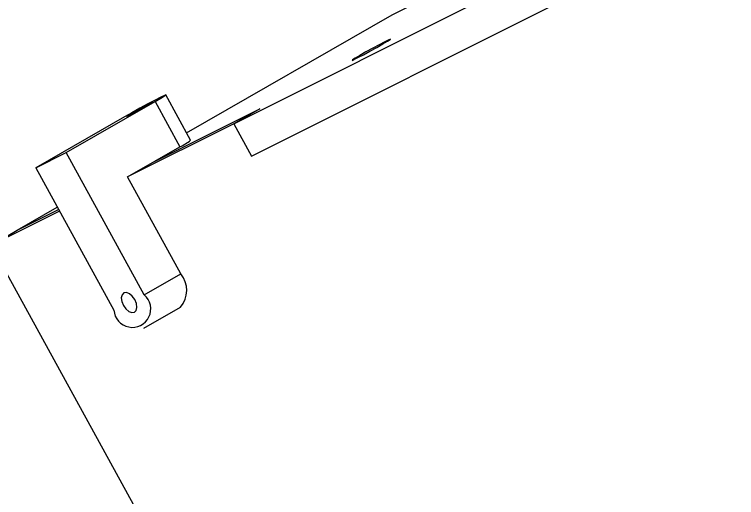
# Model space of a CAD drawing. Header units: millimetres. Extents: x -551930 to 36223, y -1733730 to 8014.
# Drawn here: x -551624.87 to -551613.87, y -1733685.26 to -1733677.89 of the extents above; entities that cross this region are included whole.
import ezdxf

# ---------------------------------------------------------------- set-up
doc = ezdxf.new("R2010")
doc.units = ezdxf.units.MM
doc.layers.get('0').update_dxf_attribs({"lineweight": 35})

msp = doc.modelspace()

# ---------------------------------------------------------------- linework, layer by layer
at = {"color": 7, "linetype": 'Continuous', "lineweight": 25}
for p, q in [((-551621.531, -1733679.559), (-551614.137, -1733675.856)), ((-551621.261, -1733680.052), (-551613.866, -1733676.349)), ((-551619.117, -1733677.9), (-551618.082, -1733677.382)), ((-551622.249, -1733679.699), (-551619.117, -1733677.9)), ((-551622.188, -1733679.81), (-551622.567, -1733679.12)), ((-551624.085, -1733679.999), (-551622.73, -1733679.221)), ((-551622.73, -1733679.221), (-551622.351, -1733679.911)), ((-551622.749, -1733680.14), (-551621.133, -1733679.33)), ((-551621.133, -1733679.33), (-551621.531, -1733679.559)), ((-551623.194, -1733679.453), (-551624.549, -1733680.232)), ((-551621.531, -1733679.559), (-551623.148, -1733680.369)), ((-551621.531, -1733679.559), (-551621.261, -1733680.052)), ((-551624.549, -1733680.232), (-551624.085, -1733679.999)), ((-551622.894, -1733682.168), (-551624.085, -1733679.999)), ((-551623.148, -1733680.369), (-551622.351, -1733679.911)), ((-551624.549, -1733680.232), (-551623.358, -1733682.4)), ((-551622.336, -1733681.847), (-551623.148, -1733680.369)), ((-551624.188, -1733680.889), (-551625.229, -1733681.411)), ((-551624.83, -1733681.181), (-551624.22, -1733680.831)), ((-551624.83, -1733681.181), (-551624.201, -1733680.866)), ((-551625.229, -1733681.411), (-551624.83, -1733681.181)), ((-551614.953, -1733700.113), (-551625.229, -1733681.411)), ((-551622.894, -1733682.168), (-551622.336, -1733681.847)), ((-551622.902, -1733682.674), (-551622.344, -1733682.353))]:
    msp.add_line(p, q, dxfattribs=at)
at = {"color": 7, "linetype": 'Continuous', "lineweight": 25, "flags": 128}
for points in [[(-551619.259, -1733678.343), (-551619.188, -1733678.302), (-551619.146, -1733678.275), (-551619.139, -1733678.268), (-551619.167, -1733678.28), (-551619.228, -1733678.31), (-551619.313, -1733678.355), (-551619.413, -1733678.409), (-551619.515, -1733678.465), (-551619.607, -1733678.518), (-551619.678, -1733678.559), (-551619.72, -1733678.586), (-551619.727, -1733678.593), (-551619.699, -1733678.581), (-551619.639, -1733678.551), (-551619.553, -1733678.506), (-551619.454, -1733678.452), (-551619.351, -1733678.396), (-551619.259, -1733678.343)], [(-551622.73, -1733679.221), (-551622.642, -1733679.17), (-551622.586, -1733679.135), (-551622.567, -1733679.12), (-551622.586, -1733679.127), (-551622.643, -1733679.154), (-551622.73, -1733679.198), (-551622.84, -1733679.257), (-551622.962, -1733679.323), (-551623.084, -1733679.391), (-551623.194, -1733679.453)], [(-551623.081, -1733679.406), (-551623.039, -1733679.384), (-551622.985, -1733679.355), (-551622.927, -1733679.323), (-551622.875, -1733679.293), (-551622.835, -1733679.27), (-551622.815, -1733679.257), (-551622.818, -1733679.257), (-551622.842, -1733679.268), (-551622.884, -1733679.29), (-551622.938, -1733679.319), (-551622.996, -1733679.351), (-551623.049, -1733679.38), (-551623.088, -1733679.403), (-551623.108, -1733679.416), (-551623.105, -1733679.417), (-551623.081, -1733679.406)], [(-551623.039, -1733682.24), (-551623.077, -1733682.187), (-551623.122, -1733682.149), (-551623.168, -1733682.131), (-551623.207, -1733682.136), (-551623.234, -1733682.164), (-551623.245, -1733682.21), (-551623.237, -1733682.268), (-551623.213, -1733682.327), (-551623.175, -1733682.381), (-551623.13, -1733682.419), (-551623.084, -1733682.437), (-551623.045, -1733682.432), (-551623.018, -1733682.404), (-551623.007, -1733682.358), (-551623.015, -1733682.3), (-551623.039, -1733682.24)]]:
    msp.add_lwpolyline(points, dxfattribs=at)
at = {"color": 7, "linetype": 'Continuous', "flags": 128}
msp.add_lwpolyline([(-551622.804, -1733679.254), (-551622.771, -1733679.234), (-551622.766, -1733679.229), (-551622.792, -1733679.24), (-551622.843, -1733679.266), (-551622.912, -1733679.303), (-551622.989, -1733679.345), (-551623.062, -1733679.386), (-551623.119, -1733679.419), (-551623.153, -1733679.44), (-551623.157, -1733679.445), (-551623.131, -1733679.434), (-551623.08, -1733679.407), (-551623.011, -1733679.371), (-551622.934, -1733679.329), (-551622.861, -1733679.288), (-551622.804, -1733679.254)], dxfattribs=at)
at = {"color": 7, "linetype": 'Continuous', "lineweight": 25}
for centre, radius, start, end in [((-551622.715, -1733679.14), 0.852, 295.322, 308.1876), ((-551622.644, -1733682.096), 0.396, 319.3118, 38.91), ((-551623.077, -1733682.381), 0.281, 183.8236, 49.3753)]:
    msp.add_arc(centre, radius, start, end, dxfattribs=at)

doc.saveas('drawing.dxf')
